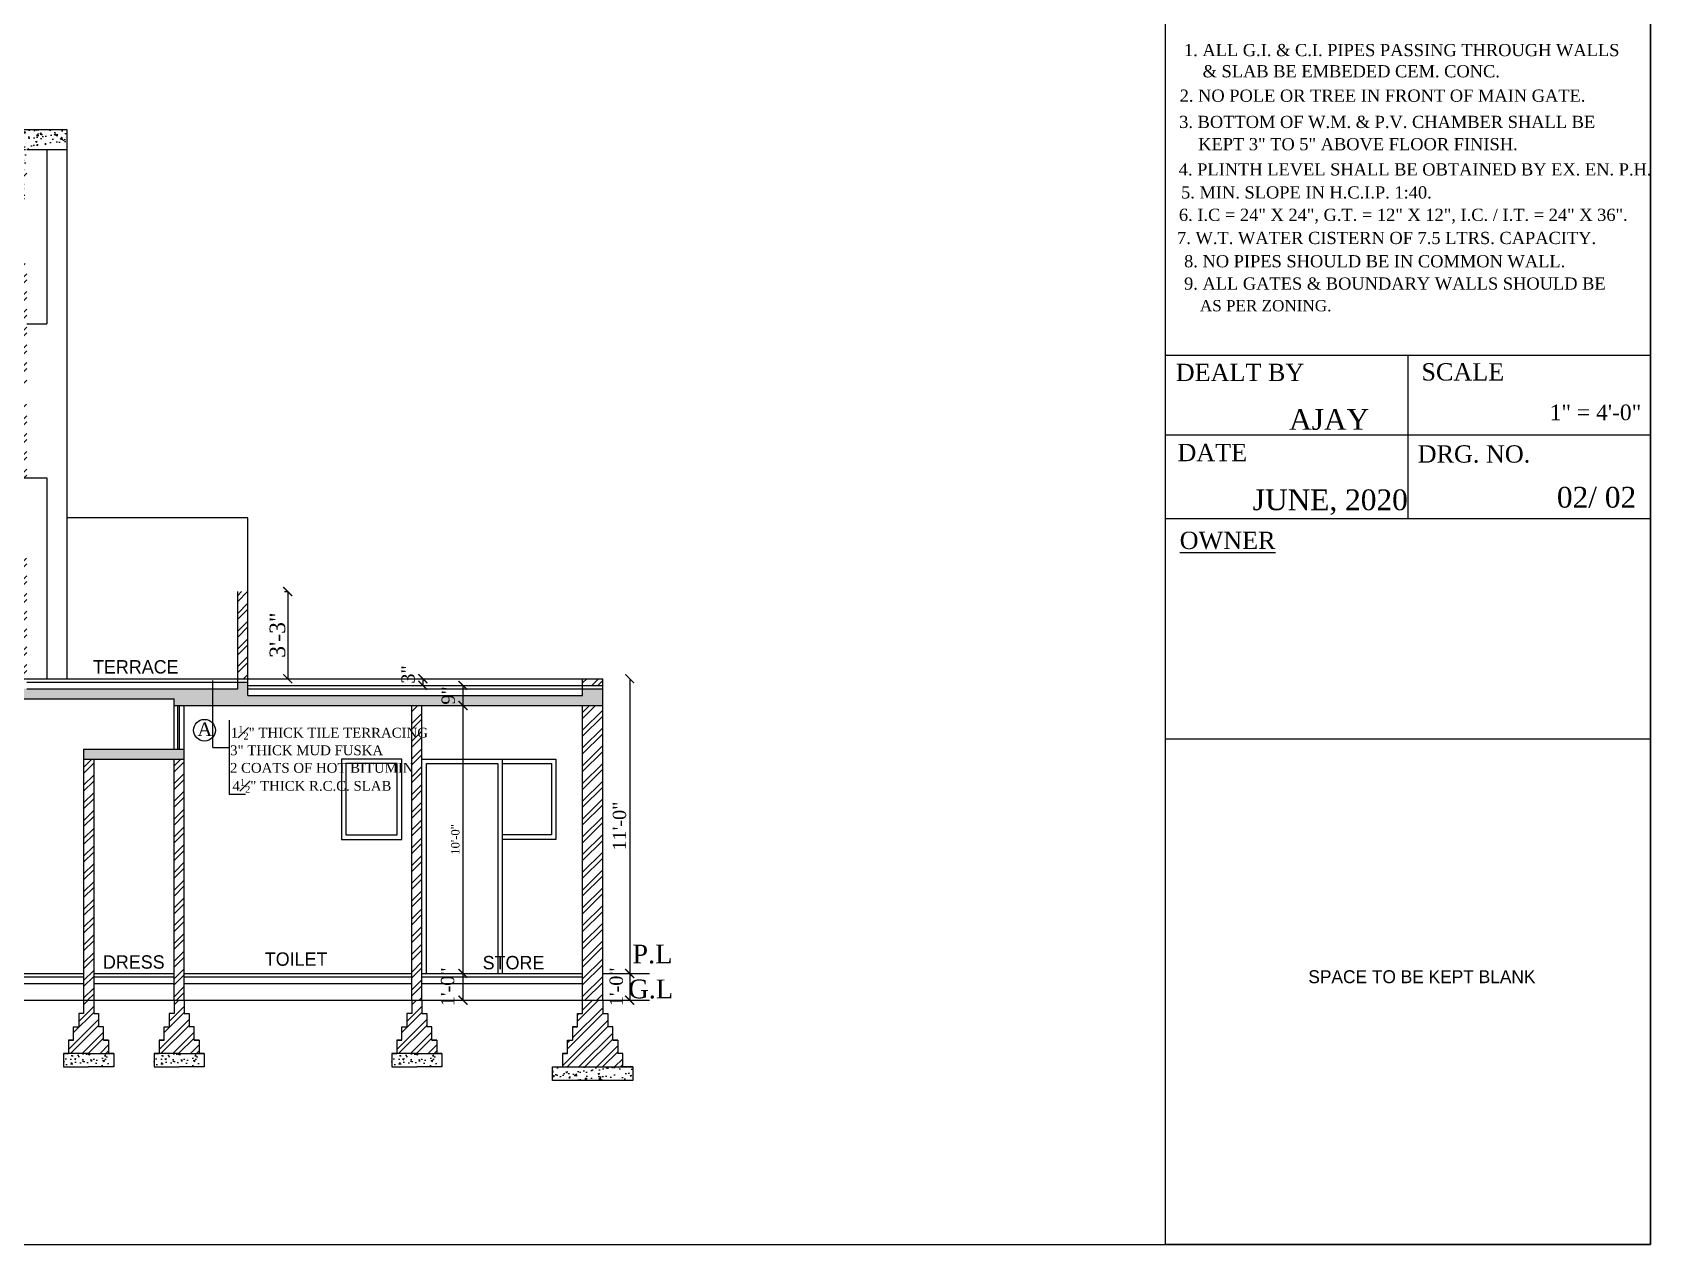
# Model space of a CAD drawing. Header units: feet. Extents: x -3489 to 100857, y -7396 to -4185.
# Drawn here: x 98912 to 99637, y -7396 to -6853 of the extents above; entities that cross this region are included whole.
import ezdxf
from ezdxf.enums import TextEntityAlignment as Align

# ---------------------------------------------------------------- set-up
doc = ezdxf.new("R2010")
doc.units = ezdxf.units.FT
doc.header["$MEASUREMENT"] = 0
doc.linetypes.add('CENTER', pattern=[2, 1.25, -0.25, 0.25, -0.25])
doc.layers.add('BLK_1_FLR_0_WC_BATH_HT', color=3, linetype='Continuous', plot=False)
doc.layers.add('BLK_1_PARAPET_HT', color=2, linetype='Continuous', plot=False)
doc.layers.add('Grid', color=252, linetype='CENTER', lineweight=20)
doc.layers.add('HATCH', color=252, linetype='Continuous', lineweight=20)
doc.layers.add('TEXT', color=5, linetype='Continuous')
doc.layers.add('WALL', color=1, linetype='Continuous')
doc.styles.add('33', font='arial.ttf', dxfattribs={"height": 8})
doc.styles.add('VEENI', font='times.ttf')
doc.styles.add('VINOD', font='times.ttf')
doc.dimstyles.new('Standard$0', dxfattribs={"dimtxt": 9, "dimasz": 9, "dimexe": 9, "dimexo": 9, "dimgap": 4.8125, "dimtad": 0, "dimdec": 3, "dimzin": 3, "dimdsep": 46, "dimlunit": 4, "dimtxsty": '33', "dimblk": 'DOTSMALL', "dimblk1": 'ARCHTICK', "dimblk2": 'ARCHTICK', "dimcen": 0.09, "dimclrd": 256, "dimclre": 256, "dimclrt": 256, "dimadec": 0, "dimazin": 0, "dimtfac": 0.75, "dimtdec": 3, "dimtix": 1, "dimtofl": 0, "dimtmove": 2, "dimatfit": 3, "dimldrblk": 'DOTSMALL', "dimfxl": 1, "dimtolj": 1, "dimtzin": 0, "dimlwd": -1, "dimlwe": -1, "dimarcsym": 0})
doc.dimstyles.new('VINOD 1', dxfattribs={"dimtxt": 7, "dimasz": 4, "dimexe": 0.25, "dimexo": 2, "dimgap": 1, "dimtad": 1, "dimzin": 3, "dimdsep": 46, "dimlunit": 4, "dimtxsty": 'VINOD', "dimblk": 'ARCHTICK', "dimcen": 0.09, "dimclrd": 256, "dimclre": 256, "dimclrt": 256, "dimadec": 0, "dimazin": 0, "dimtfac": 1, "dimtofl": 0, "dimtmove": 2, "dimatfit": 3, "dimldrblk": 'OPEN90', "dimfxl": 0.25, "dimtolj": 1, "dimtzin": 0, "dimlwd": -1, "dimlwe": -1, "dimarcsym": 0})
pattern_1 = [(45, (125.1774, -4057.7494), (-3.97747564, 3.97747564), []), (45, (127.829, -4057.7494), (-3.97747564, 3.97747564), [])]
pattern_2 = [(50, (125.1774, -4057.7494), (7.17260183, -0.62752135), [0.75, -8.25]), (355, (125.1774, -4057.7494), (-1.38751334, 7.52192134), [0.6, -6.6]), (100.4514445, (125.775, -4057.802), (5.78508847, 6.8943999), [0.6374019, -7.0114211]), (46.1842, (125.177, -4055.749), (10.6724133, -1.6551928), [1.125, -12.375]), (96.635635, (126.067, -4055.887), (9.3466195, 9.741186), [0.9561034, -10.5171376]), (351.184164, (125.177, -4055.749), (9.3466195, 9.741186), [0.9, -9.9]), (21, (126.1774, -4056.2494), (5.96907052, -4.0261889), [0.75, -8.25]), (326, (126.1774, -4056.2494), (2.4331533, 7.25150045), [0.6, -6.6]), (71.451445, (126.675, -4056.585), (8.40222377, 3.22531153), [0.6374019, -7.0114211]), (37.5, (125.1774, -4057.7494), (0.12159855, 3.32893854), [0, -6.52, 0, -6.7, 0, -6.625]), (7.5, (125.1774, -4057.7494), (2.63069537, 3.94411712), [0, -3.82, 0, -6.37, 0, -2.525]), (327.5, (122.9474, -4057.7494), (5.33822436, -0.22554872), [0, -2.5, 0, -7.8, 0, -10.35]), (317.5, (121.9474, -4057.7494), (5.8318617, 1.00104982), [0, -3.25, 0, -5.18, 0, -7.35])]

# ---------------------------------------------------------------- blocks, each defined once
blk = doc.blocks.new('_ArchTick')
at = {"color": 0, "linetype": 'ByBlock', "const_width": 0.15}
blk.add_lwpolyline([(-0.5, -0.5), (0.5, 0.5)], dxfattribs=at)
blk = doc.blocks.new('*D172')
at = {"transparency": 16777216}
blk.add_line((99179.86, -7142.64), (99179.86, -7274.64), dxfattribs=at)
at = {"layer": 'Defpoints', "color": 0, "transparency": 16777216}
for p in [(99167.8, -7142.64), (99167.8, -7274.64), (99179.86, -7274.64)]:
    blk.add_point(p, dxfattribs=at)
at = {"transparency": 16777216, "xscale": 4, "yscale": 4, "zscale": 4}
for p, rotation in [((99179.86, -7142.64), 90), ((99179.86, -7274.64), 270)]:
    blk.add_blockref('_ArchTick', p, dxfattribs=dict(at, rotation=rotation))
at = {"lineweight": 25, "transparency": 16777216, "insert": (99175.31, -7208.64), "char_height": 6, "attachment_point": 5, "rotation": 90, "style": 'VINOD'}
blk.add_mtext('\\A1;11\'-0"', dxfattribs=at)
blk = doc.blocks.new('*D173')
at = {"transparency": 16777216}
blk.add_line((99179.86, -7274.64), (99179.86, -7286.64), dxfattribs=at)
at = {"layer": 'Defpoints', "color": 0, "transparency": 16777216}
for p in [(99167.8, -7274.64), (99167.8, -7286.64), (99179.86, -7286.64)]:
    blk.add_point(p, dxfattribs=at)
at = {"transparency": 16777216, "xscale": 4, "yscale": 4, "zscale": 4}
for p, rotation in [((99179.86, -7274.64), 90), ((99179.86, -7286.64), 270)]:
    blk.add_blockref('_ArchTick', p, dxfattribs=dict(at, rotation=rotation))
at = {"lineweight": 25, "transparency": 16777216, "insert": (99173.9, -7280.64), "char_height": 6, "attachment_point": 5, "rotation": 90, "style": 'VINOD'}
blk.add_mtext('\\A1;1\'-0"', dxfattribs=at)
blk = doc.blocks.new('*D174')
at = {"transparency": 16777216}
blk.add_line((99087.2, -7142.64), (99087.2, -7145.64), dxfattribs=at)
at = {"layer": 'Defpoints', "color": 0, "transparency": 16777216}
for p in [(99087.2, -7145.64), (99088.3, -7142.64), (99088.3, -7145.64)]:
    blk.add_point(p, dxfattribs=at)
at = {"transparency": 16777216, "xscale": 4, "yscale": 4, "zscale": 4}
for p, rotation in [((99087.2, -7142.64), 90), ((99087.2, -7145.64), 270)]:
    blk.add_blockref('_ArchTick', p, dxfattribs=dict(at, rotation=rotation))
at = {"lineweight": 25, "transparency": 16777216, "insert": (99080.64, -7140.74), "char_height": 6, "attachment_point": 5, "rotation": 90, "style": 'VINOD'}
blk.add_mtext('\\A1;3"', dxfattribs=at)
blk = doc.blocks.new('*D175')
at = {"transparency": 16777216}
blk.add_line((99105.2, -7145.64), (99105.2, -7154.64), dxfattribs=at)
at = {"layer": 'Defpoints', "color": 0, "transparency": 16777216}
for p in [(99106.3, -7145.64), (99105.2, -7154.64), (99109.51, -7154.64)]:
    blk.add_point(p, dxfattribs=at)
at = {"transparency": 16777216, "xscale": 4, "yscale": 4, "zscale": 4}
for p, rotation in [((99105.2, -7145.64), 90), ((99105.2, -7154.64), 270)]:
    blk.add_blockref('_ArchTick', p, dxfattribs=dict(at, rotation=rotation))
at = {"lineweight": 25, "transparency": 16777216, "insert": (99098.63, -7150.14), "char_height": 6, "attachment_point": 5, "rotation": 90, "style": 'VINOD'}
blk.add_mtext('\\A1;9"', dxfattribs=at)
blk = doc.blocks.new('*D176')
at = {"layer": 'BLK_1_FLR_0_WC_BATH_HT', "transparency": 16777216}
for p, q in [((99102.01, -7154.64), (99103.95, -7154.64)), ((99105.2, -7154.64), (99105.2, -7274.64)), ((99097.7, -7274.64), (99103.95, -7274.64))]:
    blk.add_line(p, q, dxfattribs=at)
at = {"layer": 'Defpoints', "color": 0, "transparency": 16777216}
for p in [(99109.51, -7154.64), (99105.2, -7274.64), (99105.2, -7274.64)]:
    blk.add_point(p, dxfattribs=at)
at = {"layer": 'BLK_1_FLR_0_WC_BATH_HT', "transparency": 16777216, "xscale": 2.875, "yscale": 2.875, "zscale": 2.875}
for p, rotation in [((99105.2, -7154.64), 90), ((99105.2, -7274.64), 270)]:
    blk.add_blockref('_ArchTick', p, dxfattribs=dict(at, rotation=rotation))
at = {"layer": 'BLK_1_FLR_0_WC_BATH_HT', "transparency": 16777216, "insert": (99101.79, -7214.64), "char_height": 3.75, "attachment_point": 5, "rotation": 90, "style": 'VINOD'}
blk.add_mtext('\\A1;10\'-0"', dxfattribs=at)
blk = doc.blocks.new('*D177')
at = {"transparency": 16777216}
blk.add_line((99105.2, -7274.64), (99105.2, -7286.64), dxfattribs=at)
at = {"layer": 'Defpoints', "color": 0, "transparency": 16777216}
for p in [(99105.2, -7274.64), (99105.2, -7286.64), (99107.51, -7286.64)]:
    blk.add_point(p, dxfattribs=at)
at = {"transparency": 16777216, "xscale": 4, "yscale": 4, "zscale": 4}
for p, rotation in [((99105.2, -7274.64), 90), ((99105.2, -7286.64), 270)]:
    blk.add_blockref('_ArchTick', p, dxfattribs=dict(at, rotation=rotation))
at = {"lineweight": 25, "transparency": 16777216, "insert": (99098.36, -7280.64), "char_height": 6, "attachment_point": 5, "rotation": 90, "style": 'VINOD'}
blk.add_mtext('\\A1;1\'-0"', dxfattribs=at)
blk = doc.blocks.new('*D192')
at = {"layer": 'BLK_1_PARAPET_HT', "linetype": 'CENTER', "transparency": 16777216}
for p, q in [((99025.2, -7103.59), (99026.95, -7103.59)), ((99025.2, -7142.64), (99026.95, -7142.64))]:
    blk.add_line(p, q, dxfattribs=at)
at = {"layer": 'BLK_1_PARAPET_HT', "transparency": 16777216}
blk.add_line((99026.7, -7103.59), (99026.7, -7142.64), dxfattribs=at)
at = {"layer": 'Defpoints', "color": 0, "transparency": 16777216}
for p in [(99008.8, -7103.59), (99008.8, -7142.64), (99026.7, -7142.64)]:
    blk.add_point(p, dxfattribs=at)
at = {"layer": 'BLK_1_PARAPET_HT', "transparency": 16777216, "xscale": 4, "yscale": 4, "zscale": 4}
for p, rotation in [((99026.7, -7103.59), 90), ((99026.7, -7142.64), 270)]:
    blk.add_blockref('_ArchTick', p, dxfattribs=dict(at, rotation=rotation))
at = {"layer": 'BLK_1_PARAPET_HT', "transparency": 16777216, "insert": (99022.14, -7123.12), "char_height": 7, "attachment_point": 5, "rotation": 90, "style": 'VINOD'}
blk.add_mtext('\\A1;3\'-3"', dxfattribs=at)
blk = doc.blocks.new('_Open90')
at = {"color": 0, "linetype": 'ByBlock', "lineweight": -2}
for p, q in [((0, 0), (-1, 0)), ((-0.5, 0.5), (0, 0)), ((0, 0), (-0.5, -0.5))]:
    blk.add_line(p, q, dxfattribs=at)

msp = doc.modelspace()

# ---------------------------------------------------------------- hatches: boundary and pattern name
at = {"layer": 'HATCH', "lineweight": -3, "ltscale": 50}
h = msp.add_hatch(dxfattribs=at)
h.set_pattern_fill('AR-CONC', color=256, style=0)
h.set_pattern_definition([(50, (97280.6037, -9874.508), (7.172602, -0.627521), [0.75, -8.25]), (355, (97280.604, -9874.508), (-1.387513, 7.521921), [0.6, -6.6]), (100.4514, (97281.2014, -9874.56), (5.785094, 6.894395), [0.637402, -7.011421]), (46.1842, (97280.604, -9872.508), (10.67241, -1.65519), [1.125, -12.375]), (96.6356, (97281.493, -9872.646), (9.346627, 9.74118), [0.956103, -10.51713]), (351.1842, (97280.604, -9872.508), (9.34662, 9.741186), [0.9, -9.9]), (21, (97281.6037, -9873.008), (5.96907, -4.026189), [0.75, -8.25]), (326, (97281.604, -9873.008), (2.433153, 7.2515), [0.6, -6.6]), (71.4514, (97282.101, -9873.3435), (8.402226, 3.225305), [0.637402, -7.011421]), (37.5, (97280.6037, -9874.508), (0.1215986, 3.3289385), [0, -6.52, 0, -6.7, 0, -6.625]), (7.5, (97280.6037, -9874.508), (2.6306954, 3.944117), [0, -3.82, 0, -6.37, 0, -2.525]), (327.5, (97278.3737, -9874.508), (5.3382244, -0.2255487), [0, -2.5, 0, -7.8, 0, -10.35]), (317.5, (97277.3737, -9874.508), (5.831862, 1.00105), [0, -3.25, 0, -5.18, 0, -7.35])])
h.paths.add_polyline_path([(98938.29515, -7316.54951), (98938.29515, -7310.54951), (98926.33117, -7310.54951), (98926.33117, -7316.54951)])
h = msp.add_hatch(dxfattribs=at)
h.set_pattern_fill('AR-CONC', color=256, style=0)
h.set_pattern_definition([(50, (97279.1037, -9874.508), (7.172602, -0.627521), [0.75, -8.25]), (355, (97279.104, -9874.508), (-1.387513, 7.521921), [0.6, -6.6]), (100.4514, (97279.7014, -9874.56), (5.785094, 6.894395), [0.637402, -7.011421]), (46.1842, (97279.104, -9872.508), (10.67241, -1.65519), [1.125, -12.375]), (96.6356, (97279.993, -9872.646), (9.346627, 9.74118), [0.956103, -10.51713]), (351.1842, (97279.104, -9872.508), (9.34662, 9.741186), [0.9, -9.9]), (21, (97280.1037, -9873.008), (5.96907, -4.026189), [0.75, -8.25]), (326, (97280.104, -9873.008), (2.433153, 7.2515), [0.6, -6.6]), (71.4514, (97280.601, -9873.3435), (8.402226, 3.225305), [0.637402, -7.011421]), (37.5, (97279.1037, -9874.508), (0.1215986, 3.3289385), [0, -6.52, 0, -6.7, 0, -6.625]), (7.5, (97279.1037, -9874.508), (2.6306954, 3.944117), [0, -3.82, 0, -6.37, 0, -2.525]), (327.5, (97276.8737, -9874.508), (5.3382244, -0.2255487), [0, -2.5, 0, -7.8, 0, -10.35]), (317.5, (97275.8737, -9874.508), (5.831862, 1.00105), [0, -3.25, 0, -5.18, 0, -7.35])])
h.paths.add_polyline_path([(98936.79515, -7316.54951), (98936.79515, -7310.54951), (98948.75913, -7310.54951), (98948.75913, -7316.54951)])
h = msp.add_hatch(dxfattribs=at)
h.set_pattern_fill('AR-CONC', color=256, style=0)
h.set_pattern_definition([(50, (97321.1037, -9874.508), (7.172602, -0.627521), [0.75, -8.25]), (355, (97321.104, -9874.508), (-1.387513, 7.521921), [0.6, -6.6]), (100.4514, (97321.7014, -9874.56), (5.785094, 6.894395), [0.637402, -7.011421]), (46.1842, (97321.104, -9872.508), (10.67241, -1.65519), [1.125, -12.375]), (96.6356, (97321.993, -9872.646), (9.346627, 9.74118), [0.956103, -10.51713]), (351.1842, (97321.104, -9872.508), (9.34662, 9.741186), [0.9, -9.9]), (21, (97322.1037, -9873.008), (5.96907, -4.026189), [0.75, -8.25]), (326, (97322.104, -9873.008), (2.433153, 7.2515), [0.6, -6.6]), (71.4514, (97322.601, -9873.3435), (8.402226, 3.225305), [0.637402, -7.011421]), (37.5, (97321.1037, -9874.508), (0.1215986, 3.3289385), [0, -6.52, 0, -6.7, 0, -6.625]), (7.5, (97321.1037, -9874.508), (2.6306954, 3.944117), [0, -3.82, 0, -6.37, 0, -2.525]), (327.5, (97318.8737, -9874.508), (5.3382244, -0.2255487), [0, -2.5, 0, -7.8, 0, -10.35]), (317.5, (97317.8737, -9874.508), (5.831862, 1.00105), [0, -3.25, 0, -5.18, 0, -7.35])])
h.paths.add_polyline_path([(98978.79515, -7316.54951), (98978.79515, -7310.54951), (98966.83117, -7310.54951), (98966.83117, -7316.54951)])
h = msp.add_hatch(dxfattribs=at)
h.set_pattern_fill('AR-CONC', color=256, style=0)
h.set_pattern_definition([(50, (97319.6037, -9874.508), (7.172602, -0.627521), [0.75, -8.25]), (355, (97319.604, -9874.508), (-1.387513, 7.521921), [0.6, -6.6]), (100.4514, (97320.2014, -9874.56), (5.785094, 6.894395), [0.637402, -7.011421]), (46.1842, (97319.604, -9872.508), (10.67241, -1.65519), [1.125, -12.375]), (96.6356, (97320.493, -9872.646), (9.346627, 9.74118), [0.956103, -10.51713]), (351.1842, (97319.604, -9872.508), (9.34662, 9.741186), [0.9, -9.9]), (21, (97320.6037, -9873.008), (5.96907, -4.026189), [0.75, -8.25]), (326, (97320.604, -9873.008), (2.433153, 7.2515), [0.6, -6.6]), (71.4514, (97321.101, -9873.3435), (8.402226, 3.225305), [0.637402, -7.011421]), (37.5, (97319.6037, -9874.508), (0.1215986, 3.3289385), [0, -6.52, 0, -6.7, 0, -6.625]), (7.5, (97319.6037, -9874.508), (2.6306954, 3.944117), [0, -3.82, 0, -6.37, 0, -2.525]), (327.5, (97317.3737, -9874.508), (5.3382244, -0.2255487), [0, -2.5, 0, -7.8, 0, -10.35]), (317.5, (97316.3737, -9874.508), (5.831862, 1.00105), [0, -3.25, 0, -5.18, 0, -7.35])])
h.paths.add_polyline_path([(98977.29515, -7316.54951), (98977.29515, -7310.54951), (98989.25913, -7310.54951), (98989.25913, -7316.54951)])
h = msp.add_hatch(dxfattribs=at)
h.set_pattern_fill('AR-CONC', color=256, style=0)
h.set_pattern_definition([(50, (97427.6037, -9874.508), (7.172602, -0.627521), [0.75, -8.25]), (355, (97427.604, -9874.508), (-1.387513, 7.521921), [0.6, -6.6]), (100.4514, (97428.2014, -9874.56), (5.785094, 6.894395), [0.637402, -7.011421]), (46.1842, (97427.604, -9872.508), (10.67241, -1.65519), [1.125, -12.375]), (96.6356, (97428.493, -9872.646), (9.346627, 9.74118), [0.956103, -10.51713]), (351.1842, (97427.604, -9872.508), (9.34662, 9.741186), [0.9, -9.9]), (21, (97428.6037, -9873.008), (5.96907, -4.026189), [0.75, -8.25]), (326, (97428.604, -9873.008), (2.433153, 7.2515), [0.6, -6.6]), (71.4514, (97429.101, -9873.3435), (8.402226, 3.225305), [0.637402, -7.011421]), (37.5, (97427.6037, -9874.508), (0.1215986, 3.3289385), [0, -6.52, 0, -6.7, 0, -6.625]), (7.5, (97427.6037, -9874.508), (2.6306954, 3.944117), [0, -3.82, 0, -6.37, 0, -2.525]), (327.5, (97425.3737, -9874.508), (5.3382244, -0.2255487), [0, -2.5, 0, -7.8, 0, -10.35]), (317.5, (97424.3737, -9874.508), (5.831862, 1.00105), [0, -3.25, 0, -5.18, 0, -7.35])])
h.paths.add_polyline_path([(99085.29515, -7316.54951), (99085.29515, -7310.54951), (99073.33117, -7310.54951), (99073.33117, -7316.54951)])
h = msp.add_hatch(dxfattribs=at)
h.set_pattern_fill('AR-CONC', color=256, style=0)
h.set_pattern_definition([(50, (97426.1037, -9874.508), (7.172602, -0.627521), [0.75, -8.25]), (355, (97426.104, -9874.508), (-1.387513, 7.521921), [0.6, -6.6]), (100.4514, (97426.7014, -9874.56), (5.785094, 6.894395), [0.637402, -7.011421]), (46.1842, (97426.104, -9872.508), (10.67241, -1.65519), [1.125, -12.375]), (96.6356, (97426.993, -9872.646), (9.346627, 9.74118), [0.956103, -10.51713]), (351.1842, (97426.104, -9872.508), (9.34662, 9.741186), [0.9, -9.9]), (21, (97427.1037, -9873.008), (5.96907, -4.026189), [0.75, -8.25]), (326, (97427.104, -9873.008), (2.433153, 7.2515), [0.6, -6.6]), (71.4514, (97427.601, -9873.3435), (8.402226, 3.225305), [0.637402, -7.011421]), (37.5, (97426.1037, -9874.508), (0.1215986, 3.3289385), [0, -6.52, 0, -6.7, 0, -6.625]), (7.5, (97426.1037, -9874.508), (2.6306954, 3.944117), [0, -3.82, 0, -6.37, 0, -2.525]), (327.5, (97423.8737, -9874.508), (5.3382244, -0.2255487), [0, -2.5, 0, -7.8, 0, -10.35]), (317.5, (97422.8737, -9874.508), (5.831862, 1.00105), [0, -3.25, 0, -5.18, 0, -7.35])])
h.paths.add_polyline_path([(99083.79515, -7316.54951), (99083.79515, -7310.54951), (99095.75913, -7310.54951), (99095.75913, -7316.54951)])
h = msp.add_hatch(dxfattribs=at)
h.set_pattern_fill('AR-CONC', color=256, style=0)
h.set_pattern_definition([(50, (97105.422, -9880.508), (7.172602, -0.627521), [0.75, -8.25]), (355, (97105.422, -9880.508), (-1.387513, 7.521921), [0.6, -6.6]), (100.4514, (97106.02, -9880.56), (5.785094, 6.894395), [0.637402, -7.011421]), (46.1842, (97105.422, -9878.508), (10.67241, -1.65519), [1.125, -12.375]), (96.6356, (97106.311, -9878.646), (9.346627, 9.74118), [0.956103, -10.51713]), (351.1842, (97105.422, -9878.508), (9.34662, 9.741186), [0.9, -9.9]), (21, (97106.422, -9879.008), (5.96907, -4.026189), [0.75, -8.25]), (326, (97106.422, -9879.008), (2.433153, 7.2515), [0.6, -6.6]), (71.4514, (97106.9195, -9879.3435), (8.402226, 3.225305), [0.637402, -7.011421]), (37.5, (97105.422, -9880.508), (0.1215986, 3.3289385), [0, -6.52, 0, -6.7, 0, -6.625]), (7.5, (97105.422, -9880.508), (2.6306954, 3.944117), [0, -3.82, 0, -6.37, 0, -2.525]), (327.5, (97103.192, -9880.508), (5.3382244, -0.2255487), [0, -2.5, 0, -7.8, 0, -10.35]), (317.5, (97102.192, -9880.508), (5.831862, 1.00105), [0, -3.25, 0, -5.18, 0, -7.35])])
h.paths.add_polyline_path([(99145.25913, -7322.54951), (99145.25913, -7316.54951), (99149.75913, -7316.54951), (99176.75913, -7316.54951), (99181.25913, -7316.54951), (99181.25913, -7322.54951)])
at = {"layer": 'WALL'}
h = msp.add_hatch(dxfattribs=at)
h.set_pattern_fill('ANSI32', color=0, scale=15)
h.set_pattern_definition(pattern_1)
h.paths.add_polyline_path([(98651.79515, -6905.63931), (98656.29515, -6905.63931), (98656.29515, -6896.63931), (98651.79515, -6896.63931)])
h.paths.add_polyline_path([(98797.29515, -6896.63931), (98788.29515, -6896.63931), (98788.29515, -6905.63931), (98797.29515, -6905.63931)])
h.paths.add_polyline_path([(98797.29515, -6920.63931), (98797.29515, -6914.63931), (98788.29515, -6914.63931), (98788.29515, -6920.63931)])
h.paths.add_polyline_path([(98896.29515, -6914.63931), (98896.29515, -6920.63931), (98909.79515, -6920.63931), (98909.79515, -6914.63931)])
h.paths.add_polyline_path([(98909.79515, -6956.63931), (98896.29515, -6956.63931), (98896.29515, -7010.63931), (98909.79515, -7010.63931)])
h.paths.add_polyline_path([(98909.79515, -7088.63931), (98896.29515, -7088.63931), (98896.29515, -7142.63931), (98909.79515, -7142.63931)])
h.paths.add_polyline_path([(98909.79515, -7052.63931), (98909.79515, -7019.63931), (98896.29515, -7019.63931), (98896.29515, -7052.63931)])
h.paths.add_polyline_path([(98797.29515, -7019.63931), (98788.29515, -7019.63931), (98788.29515, -7052.63931), (98797.29515, -7052.63931)])
h.paths.add_polyline_path([(98797.29515, -7151.63931), (98788.29515, -7151.63931), (98788.29515, -7286.63931), (98797.29515, -7286.63931)])
h.paths.add_polyline_path([(98980.29515, -7178.63931), (98975.79515, -7178.63931), (98975.79515, -7286.63931), (98980.29515, -7286.63931)])
h.paths.add_polyline_path([(98935.29515, -7286.63931), (98939.79515, -7286.63931), (98939.79515, -7178.63931), (98935.29515, -7178.63931)])
h.paths.add_polyline_path([(99082.29515, -7286.63931), (99086.79515, -7286.63931), (99086.79515, -7154.63931), (99082.29515, -7154.63931)])
h.paths.add_polyline_path([(99158.79515, -7286.63931), (99167.79515, -7286.63931), (99167.79515, -7154.63931), (99158.79515, -7154.63931)])
h.paths.add_polyline_path([(99158.79515, -7142.63931), (99158.79515, -7145.63931), (99167.79515, -7145.63931), (99167.79515, -7142.63931)])
h = msp.add_hatch(dxfattribs=at)
h.set_pattern_fill('AR-CONC', color=0)
h.set_pattern_definition(pattern_2)
h.paths.add_polyline_path([(98927.79515, -6896.63931), (98900.79515, -6896.63931), (98900.79515, -6910.13931), (98797.29515, -6910.13931), (98797.29515, -6907.13931), (98788.29515, -6907.13931), (98788.29515, -6914.63931), (98909.79515, -6914.63931), (98909.79515, -6905.63931), (98927.79515, -6905.63931)])
h.paths.add_polyline_path([(98909.79515, -6920.63931), (98896.29515, -6920.63931), (98896.29515, -6929.63931), (98909.79515, -6929.63931)])
h.paths.add_polyline_path([(98797.29515, -6920.63931), (98788.29515, -6920.63931), (98788.29515, -6929.63931), (98797.29515, -6929.63931)])
h = msp.add_hatch(dxfattribs=at)
h.set_pattern_fill('ANSI32', color=0, scale=15)
h.set_pattern_definition(pattern_1)
h.paths.add_polyline_path([(99004.29515, -7142.63931), (99008.79515, -7142.63931), (99008.79515, -7103.63931), (99004.29515, -7103.63931)])
h = msp.add_hatch(dxfattribs=at)
h.set_pattern_fill('AR-CONC', color=0)
h.set_pattern_definition(pattern_2)
h.paths.add_polyline_path([(98980.29515, -7174.13931), (98935.29515, -7174.13931), (98935.29515, -7178.63931), (98980.29515, -7178.63931)])
h.paths.add_polyline_path([(99008.79515, -7144.13931), (99004.29515, -7144.13931), (99004.29515, -7147.13931), (98797.29515, -7147.13931), (98797.29515, -7144.13931), (98788.29515, -7144.13931), (98788.29515, -7147.13931), (98638.29515, -7147.13931), (98638.29515, -7144.13931), (98629.29515, -7144.13931), (98629.29515, -7147.13931), (98593.29515, -7147.13931), (98593.29515, -7144.13931), (98587.32766, -7144.13931), (98587.32766, -7151.63931), (98975.79515, -7151.63931), (98975.79515, -7154.63931), (99167.79515, -7154.63931), (99167.79515, -7147.13931), (99158.79515, -7147.13931), (99158.79515, -7150.13931), (99008.79515, -7150.13931)])
h.paths.add_polyline_path([(99104.99052, -7155.54342), (99104.99052, -7144.49728), (99092.17942, -7144.49728), (99092.17942, -7155.54342)], flags=9)
h = msp.add_hatch(dxfattribs=at)
h.set_pattern_fill('ANSI32', color=256, scale=15, style=0)
h.set_pattern_definition([(45, (97447.551, 11169.245), (-3.9774756, 3.9774756), []), (45, (97450.2025, 11169.245), (-3.9774756, 3.9774756), [])])
h.paths.add_polyline_path([(98946.50913, -7310.54951), (98946.50913, -7304.54951), (98944.25913, -7304.54951), (98944.25913, -7298.54951), (98942.00913, -7298.54951), (98942.00913, -7292.54951), (98939.79515, -7292.54951), (98939.79515, -7286.63931), (98935.29515, -7286.63931), (98935.29515, -7292.54951), (98933.08117, -7292.54951), (98933.08117, -7298.54951), (98930.83117, -7298.54951), (98930.83117, -7304.54951), (98928.58117, -7304.54951), (98928.58117, -7310.54951)])
h = msp.add_hatch(dxfattribs=at)
h.set_pattern_fill('ANSI32', color=256, scale=15, style=0)
h.set_pattern_definition([(45, (97488.051, 11169.245), (-3.9774756, 3.9774756), []), (45, (97490.7025, 11169.245), (-3.9774756, 3.9774756), [])])
h.paths.add_polyline_path([(98987.00913, -7310.54951), (98987.00913, -7304.54951), (98984.75913, -7304.54951), (98984.75913, -7298.54951), (98982.50913, -7298.54951), (98982.50913, -7292.54951), (98980.29515, -7292.54951), (98980.29515, -7286.63931), (98975.79515, -7286.63931), (98975.79515, -7292.54951), (98973.58117, -7292.54951), (98973.58117, -7298.54951), (98971.33117, -7298.54951), (98971.33117, -7304.54951), (98969.08117, -7304.54951), (98969.08117, -7310.54951)])
h = msp.add_hatch(dxfattribs=at)
h.set_pattern_fill('ANSI32', color=256, scale=15, style=0)
h.set_pattern_definition([(45, (97594.551, 11169.245), (-3.9774756, 3.9774756), []), (45, (97597.2025, 11169.245), (-3.9774756, 3.9774756), [])])
h.paths.add_polyline_path([(99093.50913, -7310.54951), (99093.50913, -7304.54951), (99091.25913, -7304.54951), (99091.25913, -7298.54951), (99089.00913, -7298.54951), (99089.00913, -7292.54951), (99086.79515, -7292.54951), (99086.79515, -7286.63931), (99082.29515, -7286.63931), (99082.29515, -7292.54951), (99080.08117, -7292.54951), (99080.08117, -7298.54951), (99077.83117, -7298.54951), (99077.83117, -7304.54951), (99075.58117, -7304.54951), (99075.58117, -7310.54951)])
at = {"layer": 'WALL', "lineweight": -3, "ltscale": 25}
h = msp.add_hatch(dxfattribs=at)
h.set_pattern_fill('ANSI32', color=256, scale=15)
h.set_pattern_definition([(45, (43013.695, 11857.484), (-3.97747564, 3.97747564), []), (45, (43016.3466, 11857.484), (-3.97747564, 3.97747564), [])])
h.paths.add_polyline_path([(99152.00913, -7304.54951), (99154.25913, -7304.54951), (99154.25913, -7298.54951), (99156.50913, -7298.54951), (99156.50913, -7292.54951), (99158.79515, -7292.54951), (99158.79515, -7286.63931), (99167.79515, -7286.63931), (99167.79515, -7292.54951), (99170.00913, -7292.54951), (99170.00913, -7298.54951), (99172.25913, -7298.54951), (99172.25913, -7304.54951), (99174.50913, -7304.54951), (99174.50913, -7310.54951), (99176.75913, -7310.54951), (99176.75913, -7316.54951), (99149.75913, -7316.54951), (99149.75913, -7310.54951), (99152.00913, -7310.54951)])

# ---------------------------------------------------------------- linework, layer by layer
at = {"layer": 'WALL'}
for p, q in [((98444.79515, -6896.63931), (98927.79515, -6896.63931)), ((98927.79515, -6896.63931), (98927.79515, -7142.63931)), ((98909.79515, -6905.63931), (98927.79515, -6905.63931)), ((98918.79515, -6905.63931), (98918.79515, -6983.63931)), ((98909.79515, -6983.63931), (98918.79515, -6983.63931)), ((99419.78125, -6997.67943), (99637.12952, -6997.67943)), ((99421.173, -6997.67943), (99625.2136, -6997.67943)), ((99528.45538, -6997.67943), (99528.45538, -7070.90845)), ((99637.12952, -7033.56097), (99419.78125, -7033.56097)), ((98896.29515, -7052.63931), (98918.79515, -7052.63931)), ((98918.79515, -7052.63931), (98918.79515, -7142.63931)), ((99419.78125, -7070.90845), (99637.12952, -7070.90845)), ((99004.29515, -7147.13931), (99004.29515, -7103.63931)), ((99008.79515, -7150.13931), (99008.79515, -7103.63931)), ((98548.29515, -7142.63931), (99008.79515, -7142.63931)), ((98909.79515, -7144.13931), (99008.79515, -7144.13931)), ((99008.79515, -7142.63931), (99167.79515, -7142.63931)), ((99008.79515, -7145.63931), (99167.79515, -7145.63931)), ((99158.79515, -7150.13931), (99158.79515, -7142.63931)), ((99167.79515, -7286.63931), (99167.79515, -7142.63931)), ((98550.80759, -7151.63931), (98975.79515, -7151.63931)), ((98909.79515, -7147.13931), (99004.29515, -7147.13931)), ((98975.79515, -7174.13931), (98975.79515, -7151.63931)), ((99008.79515, -7147.13931), (99167.79515, -7147.13931)), ((99008.79515, -7150.13931), (99158.79515, -7150.13931)), ((98975.79515, -7154.63931), (99167.79515, -7154.63931)), ((98980.29515, -7286.63931), (98980.29515, -7154.63931)), ((99082.29515, -7286.63931), (99082.29515, -7154.63931)), ((99086.79515, -7286.63931), (99086.79515, -7154.63931)), ((99158.79515, -7286.63931), (99158.79515, -7154.63931)), ((98935.29515, -7174.13931), (98980.29515, -7174.13931)), ((98935.29515, -7174.13931), (98935.29515, -7286.63931)), ((99419.78125, -7169.60222), (99637.12952, -7169.60222)), ((98935.29515, -7178.63931), (98980.29515, -7178.63931)), ((98939.79515, -7178.63931), (98939.79515, -7286.63931)), ((98975.79515, -7286.63931), (98975.79515, -7178.63931)), ((98797.29515, -7274.63931), (98935.29515, -7274.63931)), ((98797.29515, -7276.13931), (98935.29515, -7276.13931)), ((98939.79515, -7274.63931), (98975.79515, -7274.63931)), ((98939.79515, -7276.13931), (98975.79515, -7276.13931)), ((98980.29515, -7274.63931), (99082.29515, -7274.63931)), ((98980.29515, -7276.13931), (99082.29515, -7276.13931)), ((99086.79515, -7274.63931), (99158.79515, -7274.63931)), ((99086.79515, -7276.13931), (99158.79515, -7276.13931)), ((99167.79515, -7274.63931), (99188.71455, -7274.63931)), ((98797.29515, -7279.13931), (98935.29515, -7279.13931)), ((98939.79515, -7279.13931), (98975.79515, -7279.13931)), ((98980.29515, -7279.13931), (99082.29515, -7279.13931)), ((99086.79515, -7279.13931), (99158.79515, -7279.13931)), ((98417.58381, -7286.63931), (99188.71455, -7286.63931))]:
    msp.add_line(p, q, dxfattribs=at)
at = {"layer": 'WALL', "lineweight": -3}
for p, q in [((98993.22243, -7173.50168), (98993.22243, -7143.45863)), ((99000.50707, -7161.25102), (99000.50707, -7194.54223)), ((99007.77195, -7194.54223), (99000.50707, -7194.54223))]:
    msp.add_line(p, q, dxfattribs=at)
at = {"layer": 'WALL', "lineweight": 25}
msp.add_line((98993.22243, -7173.50168), (99000.50707, -7173.50168), dxfattribs=at)
at = {"layer": 'WALL', "lineweight": -3, "ltscale": 50}
for p, q in [((98937.54515, -7310.54951), (98926.33117, -7310.54951)), ((98937.54515, -7310.54951), (98948.75913, -7310.54951)), ((98978.04515, -7310.54951), (98966.83117, -7310.54951)), ((98978.04515, -7310.54951), (98989.25913, -7310.54951)), ((99084.54515, -7310.54951), (99073.33117, -7310.54951)), ((99084.54515, -7310.54951), (99095.75913, -7310.54951)), ((99149.75913, -7316.54951), (99176.75913, -7316.54951))]:
    msp.add_line(p, q, dxfattribs=at)
at = {"layer": 'WALL'}
for points in [[(97909.12966, -7396.11737), (99637.12966, -7396.11737), (99637.12966, -6316.11737), (97909.12966, -6316.11737)], [(99419.78139, -6316.11737), (99637.12966, -6316.11737), (99637.12966, -7396.11737), (99419.78122, -7396.11737)], [(99075.79515, -7180.63931), (99052.79515, -7180.63931), (99052.79515, -7212.63931), (99075.79515, -7212.63931)]]:
    msp.add_lwpolyline(points, close=True, dxfattribs=at)
for points in [[(99008.79515, -7103.63931), (99008.79515, -7070.63931), (98927.79515, -7070.63931)], [(98977.32271, -7154.63931), (98977.32271, -7174.13931), (98978.17825, -7174.13931), (98978.17825, -7154.63931)], [(99077.79515, -7178.63931), (99050.79515, -7178.63931), (99050.79515, -7214.63931), (99077.79515, -7214.63931), (99077.79515, -7178.63931)], [(99086.79515, -7274.63931), (99086.79515, -7178.63931), (99122.79515, -7178.63931), (99122.79515, -7274.63931)], [(99088.79515, -7274.63931), (99088.79515, -7180.63931), (99120.79515, -7180.63931), (99120.79515, -7274.63931)], [(99122.79515, -7178.63931), (99146.79515, -7178.63931), (99146.79515, -7214.63931), (99122.79515, -7214.63931)], [(99122.79515, -7180.63931), (99144.79515, -7180.63931), (99144.79515, -7212.63931), (99122.79515, -7212.63931)]]:
    msp.add_lwpolyline(points, dxfattribs=at)
at = {"layer": 'WALL', "lineweight": -3}
for points in [[(98935.29515, -7286.63931), (98935.29515, -7292.54951), (98933.08117, -7292.54951), (98933.08117, -7298.54951)], [(98939.79515, -7286.63931), (98939.79515, -7292.54951), (98942.00913, -7292.54951), (98942.00913, -7298.54951)], [(98975.79515, -7286.63931), (98975.79515, -7292.54951), (98973.58117, -7292.54951), (98973.58117, -7298.54951)], [(98980.29515, -7286.63931), (98980.29515, -7292.54951), (98982.50913, -7292.54951), (98982.50913, -7298.54951)], [(99082.29515, -7286.63931), (99082.29515, -7292.54951), (99080.08117, -7292.54951), (99080.08117, -7298.54951)], [(99086.79515, -7286.63931), (99086.79515, -7292.54951), (99089.00913, -7292.54951), (99089.00913, -7298.54951)], [(99154.25913, -7298.54951), (99156.50913, -7298.54951), (99156.50913, -7292.54951), (99158.79515, -7292.54951), (99158.79515, -7286.63931)], [(99167.79515, -7286.63931), (99167.79515, -7292.54951), (99170.00913, -7292.54951), (99170.00913, -7298.54951)], [(98928.58117, -7304.54951), (98930.83117, -7304.54951), (98930.83117, -7298.54951), (98933.08117, -7298.54951)], [(98946.50913, -7304.54951), (98944.25913, -7304.54951), (98944.25913, -7298.54951), (98942.00913, -7298.54951)], [(98969.08117, -7304.54951), (98971.33117, -7304.54951), (98971.33117, -7298.54951), (98973.58117, -7298.54951)], [(98987.00913, -7304.54951), (98984.75913, -7304.54951), (98984.75913, -7298.54951), (98982.50913, -7298.54951)], [(99075.58117, -7304.54951), (99077.83117, -7304.54951), (99077.83117, -7298.54951), (99080.08117, -7298.54951)], [(99093.50913, -7304.54951), (99091.25913, -7304.54951), (99091.25913, -7298.54951), (99089.00913, -7298.54951)], [(99156.50913, -7298.54951), (99154.25913, -7298.54951), (99154.25913, -7304.54951)], [(99174.50913, -7304.54951), (99172.25913, -7304.54951), (99172.25913, -7298.54951), (99170.00913, -7298.54951)], [(98930.83117, -7304.54951), (98928.58117, -7304.54951), (98928.58117, -7310.54951)], [(98944.25913, -7304.54951), (98946.50913, -7304.54951), (98946.50913, -7310.54951)], [(98971.33117, -7304.54951), (98969.08117, -7304.54951), (98969.08117, -7310.54951)], [(98984.75913, -7304.54951), (98987.00913, -7304.54951), (98987.00913, -7310.54951)], [(99077.83117, -7304.54951), (99075.58117, -7304.54951), (99075.58117, -7310.54951)], [(99091.25913, -7304.54951), (99093.50913, -7304.54951), (99093.50913, -7310.54951)], [(99149.75913, -7310.54951), (99152.00913, -7310.54951), (99152.00913, -7304.54951), (99154.25913, -7304.54951)], [(99172.25913, -7304.54951), (99174.50913, -7304.54951), (99174.50913, -7310.54951)], [(98926.33117, -7310.54951), (98926.33117, -7310.54951), (98926.33117, -7316.54951)], [(98926.33117, -7310.54951), (98926.33117, -7310.54951), (98926.33117, -7310.54951), (98928.58117, -7310.54951)], [(98948.75913, -7310.54951), (98948.75913, -7310.54951), (98948.75913, -7310.54951), (98946.50913, -7310.54951)], [(98948.75913, -7310.54951), (98948.75913, -7310.54951), (98948.75913, -7316.54951)], [(98966.83117, -7310.54951), (98966.83117, -7310.54951), (98966.83117, -7316.54951)], [(98966.83117, -7310.54951), (98966.83117, -7310.54951), (98966.83117, -7310.54951), (98969.08117, -7310.54951)], [(98989.25913, -7310.54951), (98989.25913, -7310.54951), (98989.25913, -7310.54951), (98987.00913, -7310.54951)], [(98989.25913, -7310.54951), (98989.25913, -7310.54951), (98989.25913, -7316.54951)], [(99073.33117, -7310.54951), (99073.33117, -7310.54951), (99073.33117, -7316.54951)], [(99073.33117, -7310.54951), (99073.33117, -7310.54951), (99073.33117, -7310.54951), (99075.58117, -7310.54951)], [(99095.75913, -7310.54951), (99095.75913, -7310.54951), (99095.75913, -7310.54951), (99093.50913, -7310.54951)], [(99095.75913, -7310.54951), (99095.75913, -7310.54951), (99095.75913, -7316.54951)], [(99152.00913, -7310.54951), (99149.75913, -7310.54951), (99149.75913, -7316.54951)], [(99181.25913, -7316.54951), (99176.75913, -7316.54951), (99176.75913, -7310.54951), (99174.50913, -7310.54951)], [(98926.33117, -7316.54951), (98937.54515, -7316.54951)], [(98948.75913, -7316.54951), (98937.54515, -7316.54951)], [(98966.83117, -7316.54951), (98978.04515, -7316.54951)], [(98989.25913, -7316.54951), (98978.04515, -7316.54951)], [(99073.33117, -7316.54951), (99084.54515, -7316.54951)], [(99095.75913, -7316.54951), (99084.54515, -7316.54951)], [(99181.25913, -7322.54951), (99145.25913, -7322.54951), (99145.25913, -7316.54951), (99149.75913, -7316.54951)], [(99176.75913, -7316.54951), (99181.25913, -7316.54951), (99181.25913, -7322.54951)]]:
    msp.add_lwpolyline(points, dxfattribs=at)
msp.add_circle((98989.43903, -7165.73006), 4.86847, dxfattribs=at)

# ---------------------------------------------------------------- texts
at = {"layer": 'Grid', "color": 6, "char_height": 6, "width": 68.3933944, "attachment_point": 1}
for s, insert in [('\\A1;\\pi14.91098;{\\fUtsaah|b0|i0|c0|p34;TERRACE}', (98924.58235, -7134.32614)), ('\\A1;\\pi20.62527;{\\fUtsaah|b0|i0|c0|p34;DRESS}', (98923.31453, -7266.52816)), ('\\A1;\\pi20.1967;{\\fUtsaah|b0|i0|c0|p34;TOILET}', (98996.22968, -7265.21943)), ('\\A1;\\pi20.76813;{\\fUtsaah|b0|i0|c0|p34;STORE}', (99093.25044, -7266.81175))]:
    msp.add_mtext(s, dxfattribs=dict(at, insert=insert))
at = {"layer": 'TEXT', "lineweight": -3, "style": 'VEENI'}
for s, p in [('1. ALL G.I. & C.I. PIPES PASSING THROUGH WALLS ', (99428.12219, -6863.81518)), ('& SLAB BE EMBEDED CEM. CONC.', (99436.46977, -6873.30436))]:
    msp.add_text(s, height=5.4621094, dxfattribs=at).set_placement(p)
at = {"layer": 'TEXT', "style": 'VEENI'}
for s, height, p in [('2. NO POLE OR TREE IN FRONT OF MAIN GATE.', 5.4621094, (99517.04747, -6881.53096)), ('3. BOTTOM OF W.M. & P.V. CHAMBER SHALL BE ', 5.4621094, (99520.17237, -6893.28135)), ('KEPT 3" TO 5" ABOVE FLOOR FINISH.', 5.4621094, (99506.03868, -6903.26407)), ('4. PLINTH LEVEL SHALL BE OBTAINED BY EX. EN. P.H.', 5.4621094, (99531.63584, -6914.56023)), ('5. MIN. SLOPE IN H.C.I.P. 1:40.', 5.4621094, (99482.95335, -6924.84518)), ('6. I.C = 24" X 24", G.T. = 12" X 12", I.C. / I.T. = 24" X 36".', 5.4621094, (99526.35399, -6935.47912)), ('7. W.T. WATER CISTERN OF 7.5 LTRS. CAPACITY.', 5.4621094, (99518.87917, -6945.26667)), ('3" THICK MUD FUSKA', 4.3936352, (99035.1784, -7174.72324)), ('2 COATS OF HOT BITUMIN', 4.3936352, (99041.94105, -7182.56859))]:
    msp.add_text(s, height=height, dxfattribs=at).set_placement(p, align=Align.MIDDLE)
for s, height, p in [('8. NO PIPES SHOULD BE IN COMMON WALL.', 5.4621094, (99428.16237, -6958.40023)), ('9. ALL GATES & BOUNDARY WALLS SHOULD BE', 5.4621094, (99428.15991, -6968.39404)), ('AS PER ZONING.', 5.0668919, (99435.25523, -6978.10531))]:
    msp.add_text(s, height=height, dxfattribs=at).set_placement(p)
at = {"layer": 'TEXT', "color": 7, "style": 'VEENI'}
for s, height, p in [('SCALE', 7.750603, (99553.00737, -7005.22573)), ('DEALT BY', 7.750603, (99453.21858, -7005.4401)), ('AJAY', 9.300724, (99493.15153, -7026.54608)), ('1" = 4\'-0"', 6.975543, (99612.42035, -7023.3622)), ('DATE', 7.750603, (99440.80692, -7041.32164)), ('DRG. NO.', 7.750603, (99558.00603, -7042.02261)), ('JUNE, 2020', 9.300724, (99493.65153, -7063.54608)), ('02/ 02', 9.300724, (99612.8996, -7061.37023)), ('%%UOWNER', 7.750603, (99447.65692, -7080.72782))]:
    msp.add_text(s, height=height, dxfattribs=at).set_placement(p, align=Align.MIDDLE)
at = {"layer": 'TEXT', "lineweight": -3, "attachment_point": 2, "style": 'VEENI'}
for s, insert, char_height, width in [('A', (98989.58024, -7162.22534), 6.06322, 111.1576122), ('\\A1;1{\\H0.7x;\\S1#2;}" THICK TILE TERRACING', (99045.37099, -7163.74694), 4.3936352, 95.1055755), ('\\A1;4{\\H0.7x;\\S1#2;}" THICK R.C.C. SLAB', (99037.56023, -7187.56529), 4.3936352, 73.2488913)]:
    msp.add_mtext(s, dxfattribs=dict(at, insert=insert, char_height=char_height, width=width))
at = {"layer": 'TEXT', "char_height": 8.4, "width": 265.5190396, "attachment_point": 2, "style": 'VINOD'}
for s, insert in [('P.L', (99190.03159, -7261.73446)), ('G.L', (99189.27801, -7277.39856))]:
    msp.add_mtext(s, dxfattribs=dict(at, insert=insert))
at = {"layer": 'TEXT', "ltscale": 0.75, "insert": (99483.82515, -7273.21425), "char_height": 5.8, "width": 110.9798471, "attachment_point": 1}
msp.add_mtext('SPACE TO BE KEPT BLANK', dxfattribs=at)

# ---------------------------------------------------------------- dimensions: what is measured, and where the dimension line sits
at = {"lineweight": 25}
for base, p1, p2, picture, middle in [((99087.19528, -7145.63931), (99088.29515, -7142.63931), (99088.29515, -7145.63931), '*D174', (99080.64337, -7140.74147)), ((99105.19528, -7286.63931), (99105.19528, -7274.63931), (99107.50836, -7286.63931), '*D177', (99098.36336, -7280.63931)), ((99179.86372, -7286.63931), (99167.79515, -7274.63931), (99167.79515, -7286.63931), '*D173', (99173.90343, -7280.63931))]:
    dim = msp.add_linear_dim(base=base, p1=p1, p2=p2, angle=90, dimstyle='Standard$0', override={"dimtxt": 6, "dimasz": 4, "dimexe": 1.25, "dimexo": 7.5, "dimgap": 1.5, "dimtad": 1, "dimdec": 2, "dimtxsty": 'VINOD', "dimblk": 'ArchTick', "dimse1": 1, "dimse2": 1, "dimtfac": 1, "dimtdec": 1, "dimtix": 0, "dimfxl": 2}, dxfattribs=at)
    dim.commit()
    dim.dimension.update_dxf_attribs({"geometry": picture, "text_midpoint": middle, "dimtype": 160})
for base, p1, p2, picture, middle in [((99105.19528, -7154.63931), (99106.29515, -7145.63931), (99109.51119, -7154.63931), '*D175', (99098.63471, -7150.13931)), ((99179.86372, -7274.63931), (99167.79515, -7142.63931), (99167.79515, -7274.63931), '*D172', (99175.31181, -7208.63931))]:
    dim = msp.add_linear_dim(base=base, p1=p1, p2=p2, angle=90, dimstyle='Standard$0', override={"dimtxt": 6, "dimasz": 4, "dimexe": 1.25, "dimexo": 7.5, "dimgap": 1.5, "dimtad": 1, "dimdec": 2, "dimtxsty": 'VINOD', "dimblk": 'ArchTick', "dimse1": 1, "dimse2": 1, "dimtfac": 1, "dimtdec": 1, "dimtix": 0, "dimfxl": 2}, dxfattribs=at)
    dim.commit()
    dim.dimension.update_dxf_attribs({"geometry": picture, "text_midpoint": middle})
at = {"layer": 'BLK_1_FLR_0_WC_BATH_HT'}
dim = msp.add_linear_dim(base=(99105.19528, -7274.63931), p1=(99109.51119, -7154.63931), p2=(99105.19528, -7274.63931), angle=90, dimstyle='Standard$0', override={"dimtxt": 3.75, "dimasz": 2.875, "dimexe": 1.25, "dimexo": 7.5, "dimgap": 1.5, "dimtad": 1, "dimdec": 1, "dimtxsty": 'VINOD', "dimblk": 'ArchTick', "dimtfac": 1, "dimtdec": 1, "dimtix": 0, "dimfxl": 2}, dxfattribs=at)
dim.commit()
dim.dimension.update_dxf_attribs({"geometry": '*D176', "text_midpoint": (99101.78783, -7214.63931)})
at = {"layer": 'BLK_1_PARAPET_HT', "color": 3}
dim = msp.add_linear_dim(base=(99026.69996, -7142.63931), p1=(99008.79515, -7103.59285), p2=(99008.79515, -7142.63931), angle=90, dimstyle='VINOD 1', override={"dimfxl": 1.5, "dimfxlon": 1}, dxfattribs=at)
dim.commit()
dim.dimension.update_dxf_attribs({"geometry": '*D192', "text_midpoint": (99022.1394, -7123.11608)})

doc.saveas('drawing.dxf')
